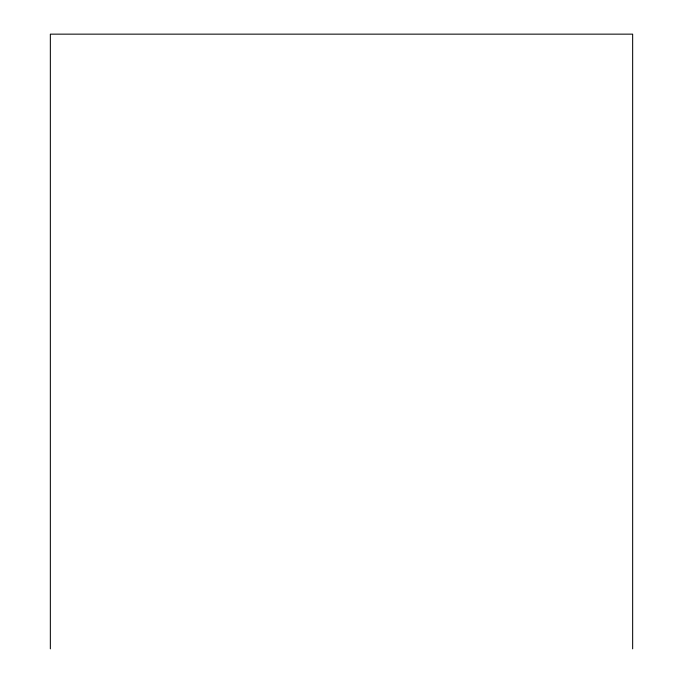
<?xml version="1.0" encoding="UTF-8"?>
<svg xmlns="http://www.w3.org/2000/svg" width="683" height="683" viewBox="0 0 683 683"><rect width="100%" height="100%" fill="white"/><g stroke="black" fill="none" stroke-linecap="round" stroke-linejoin="round"><path stroke-width="1.02" d="M632.654 648.85L632.654 34.15L50.346 34.15L50.346 648.85"/></g></svg>
